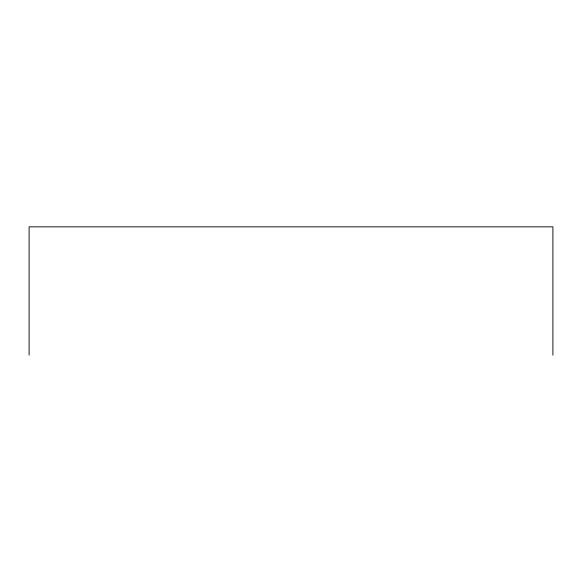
<?xml version="1.0" encoding="UTF-8"?>
<svg xmlns="http://www.w3.org/2000/svg" width="582" height="582" viewBox="0 0 582 582"><rect width="100%" height="100%" fill="white"/><g stroke="black" fill="none" stroke-linecap="round" stroke-linejoin="round"><path stroke-width="0.87" d="M552.9 355.151L552.9 226.849L29.1 226.849L29.1 355.151"/></g></svg>
